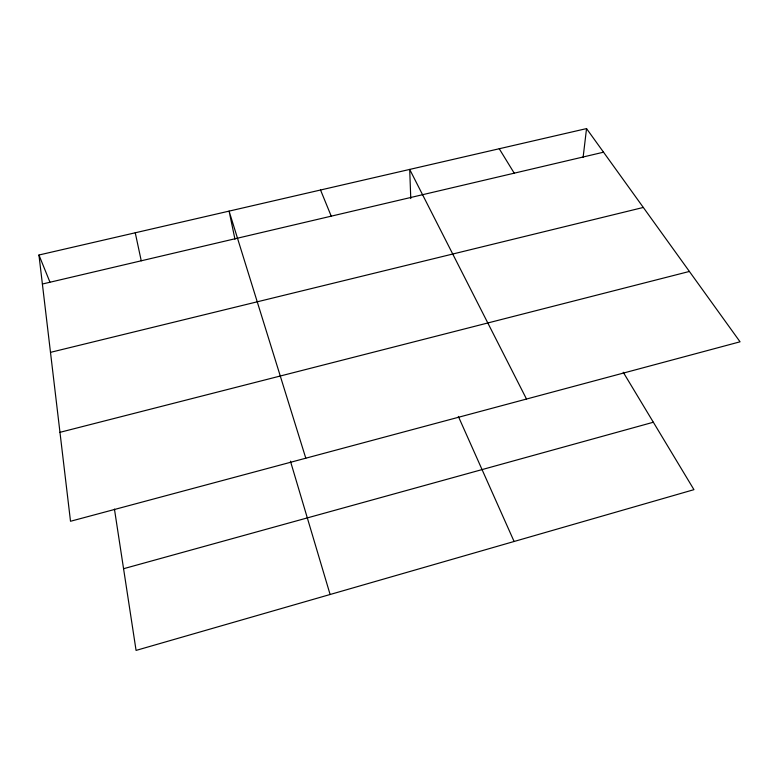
<?xml version="1.0" encoding="UTF-8"?>
<svg xmlns="http://www.w3.org/2000/svg" width="779" height="779" viewBox="0 0 779 779"><rect width="100%" height="100%" fill="white"/><g stroke="black" fill="none" stroke-linecap="round" stroke-linejoin="round"><path stroke-width="1.17" d="M583.101 157.446L586.538 128.593L38.95 255.015L70.509 521.268L740.05 341.806L586.538 128.593M123.569 568.709L653.347 422.237M59.964 432.326L689.396 271.452M50.489 352.351L643.318 207.448M42.387 284.023L603.53 152.197M499.242 148.74L514.228 173.172M623.229 372.245L693.953 489.66L136.072 650.407L114.445 509.096M526.507 399.043L409.696 169.423L410.776 198.557M458.354 416.424L514.101 541.483M320.539 190.008L331.231 216.163M38.95 255.015L49.905 282.037M305.796 458.198L229.084 211.119L234.966 239.211M290.44 461.178L330.111 594.494M135.254 232.785L141.242 260.799"/></g></svg>
